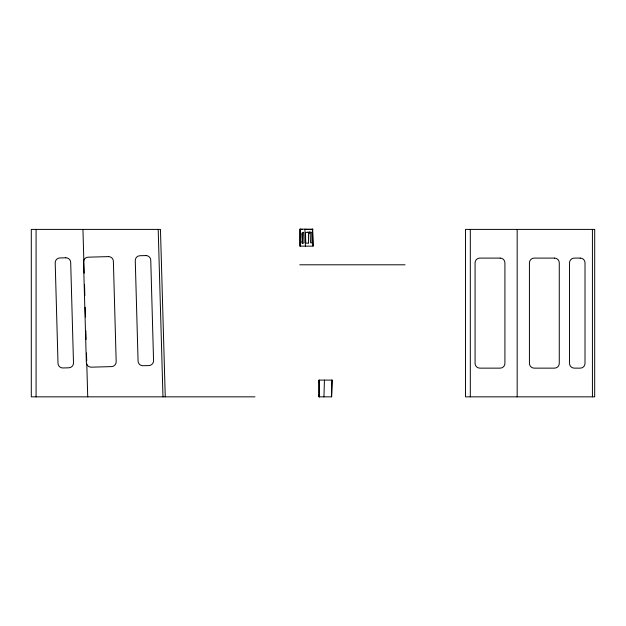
<?xml version="1.0" encoding="UTF-8"?>
<svg xmlns="http://www.w3.org/2000/svg" width="626" height="626" viewBox="0 0 626 626"><rect width="100%" height="100%" fill="white"/><g stroke="black" fill="none" stroke-linecap="round" stroke-linejoin="round"><path stroke-width="0.94" d="M312.695 229.155L312.687 229.632L312.687 229.155L299.791 229.155L299.776 246.143L312.945 246.143L312.452 229.155M319.495 396.845L319.573 394.051M323.947 396.845L324.425 380.099M331.694 396.845L332.171 380.099M308.516 243.044L308.462 232.582L308.031 232.121A0.814 0.626 -76.3 0 1 308.211 232.176A0.814 0.626 -76.6 0 0 308.031 232.121L305.48 232.606L305.762 242.708L306.184 243.17L308.407 243.091M305.105 229.398L312.476 229.632L312.155 229.398M299.776 264.798L405.03 264.798M254.931 396.845L31.3 396.845L31.3 229.398L160.459 229.398L165.256 396.845M303.461 232.293L302.17 232.684L302.444 242.786L302.874 243.248L303.993 242.81L303.61 232.41M312.695 229.398L313.172 246.143M309.69 231.573L309.745 233.521M305.418 246.143L304.94 229.155M302.045 233.521L302.319 243.224M302.029 241.284L302.092 243.224M158.198 229.398L162.979 396.845M82.945 229.398L84.197 273.202M84.533 284.885L84.839 295.597M85.167 307.28L85.449 317.014M85.84 330.645L86.091 339.402M86.474 353.033L86.701 360.826M86.779 363.745L87.726 396.845M592.423 229.398L592.423 396.845M517.17 229.398L517.17 396.845M470.306 229.398L470.306 396.845M319.26 380.099L319.26 396.845M318.853 380.585L318.853 382.486M318.853 394.45L318.853 396.368M301.92 229.155L301.92 229.632M300.73 229.155L300.73 229.632M300.253 229.155L300.253 246.143M36.081 229.398L36.081 396.845M331.944 380.099L331.467 396.845L318.798 396.845L318.783 380.099L331.944 380.099M310.175 232.457L310.457 242.622L311.599 243.005L311.998 242.52L311.717 232.418L310.637 232.027L310.175 232.457M65.769 257.802L59.853 257.967A4.781 4.781 0 0 0 55.205 262.881L58.007 363.315A4.781 4.781 0 0 0 62.921 367.963L68.844 367.798A4.781 4.781 0 0 0 73.492 362.884L70.691 262.45A4.781 4.781 0 0 0 65.769 257.802M108.454 256.613L88.188 257.176A4.781 4.781 0 0 0 83.54 262.091L86.349 362.524A4.781 4.781 0 0 0 91.263 367.172L111.53 366.609A4.781 4.781 0 0 0 116.178 361.687L113.376 261.261A4.781 4.781 0 0 0 108.454 256.613M145.835 255.565L139.919 255.729A4.781 4.781 0 0 0 135.271 260.651L138.072 361.077A4.781 4.781 0 0 0 142.986 365.725L148.91 365.561A4.781 4.781 0 0 0 153.558 360.646L150.756 260.213A4.781 4.781 0 0 0 145.835 255.565M594.684 229.398L465.525 229.398L465.525 396.845L594.684 396.845L594.7 229.398M500.135 258.1L479.86 258.1A4.781 4.781 0 0 0 475.071 262.881L475.071 363.354A4.781 4.781 0 0 0 479.86 368.135L500.135 368.135A4.781 4.781 0 0 0 504.916 363.354L504.916 262.881A4.781 4.781 0 0 0 500.135 258.1M554.487 258.1L534.213 258.1A4.781 4.781 0 0 0 529.424 262.881L529.424 363.354A4.781 4.781 0 0 0 534.213 368.135L554.487 368.135A4.781 4.781 0 0 0 559.268 363.354L559.268 262.881A4.781 4.781 0 0 0 554.487 258.1M580.232 258.1L574.308 258.1A4.781 4.781 0 0 0 569.527 262.881L569.527 363.354A4.781 4.781 0 0 0 574.308 368.135L580.232 368.135A4.781 4.781 0 0 0 585.013 363.354L585.013 262.881A4.781 4.781 0 0 0 580.232 258.1"/></g></svg>
